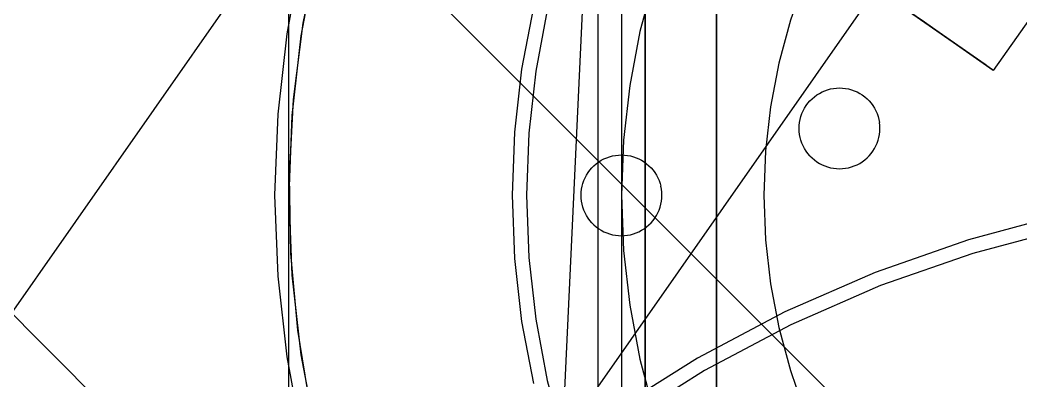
# Model space of a CAD drawing. Header units: millimetres. Extents: x -180 to 1414, y -663 to 972.
# Drawn here: x 1143.68 to 1185.82, y 497.19 to 512.37 of the extents above; entities that cross this region are included whole.
import ezdxf

# ---------------------------------------------------------------- set-up
doc = ezdxf.new("R2010")
doc.units = ezdxf.units.MM
doc.layers.add('TOP', color=8, linetype='Continuous')

msp = doc.modelspace()

# ---------------------------------------------------------------- linework, layer by layer
at = {"layer": 'TOP'}
for p, q in [((1155, 447.5), (1155, 544.9)), ((1180.743, 493.733), (1131.175, 543.302)), ((1115.619, 527.745), (1165.187, 478.177)), ((1166, 483.349), (1168, 526.651)), ((1168, 526.651), (1168, 471.651)), ((1120.85, 467.948), (1161.058, 525.37)), ((1169, 524.847), (1169, 485.153)), ((1169, 524.847), (1169, 469.847)), ((1170, 486.957), (1170, 523.043)), ((1170, 523.043), (1170, 468.043)), ((1192.684, 521.72), (1184.654, 510.252)), ((1173, 489.664), (1173, 520.336)), ((1173, 520.336), (1173, 465.336)), ((1182.234, 511.946), (1172.649, 518.658)), ((1182.788, 511.558), (1172.759, 518.581)), ((1182.234, 511.946), (1172.856, 518.513)), ((1182.788, 511.558), (1172.856, 518.513)), ((1183.691, 510.926), (1173.016, 518.401)), ((1184.035, 510.685), (1173.076, 518.359)), ((1184.305, 510.497), (1173.076, 518.359)), ((1184.498, 510.361), (1173.124, 518.325)), ((1184.035, 510.685), (1173.124, 518.325)), ((1184.615, 510.279), (1173.179, 518.287)), ((1184.654, 510.252), (1173.186, 518.282)), ((1156.223, 515.42), (1155.586, 512.241)), ((1155.543, 515.147), (1154.909, 511.796)), ((1156.128, 515.013), (1155.503, 511.707)), ((1156.128, 515.013), (1155.503, 511.707)), ((1170.377, 514.137), (1169.777, 511.898)), ((1176.728, 514.134), (1176.111, 512.369)), ((1165.293, 512.922), (1164.798, 510.306)), ((1138.871, 455.329), (1179.079, 512.752)), ((1165.878, 512.788), (1165.391, 510.216)), ((1165.878, 512.788), (1165.391, 510.216)), ((1165.878, 512.788), (1165.391, 510.216)), ((1155.586, 512.241), (1155.18, 509.025)), ((1176.111, 512.369), (1175.627, 510.563)), ((1182.234, 511.946), (1181.616, 512.379)), ((1154.909, 511.796), (1154.528, 508.408)), ((1155.503, 511.707), (1155.126, 508.363)), ((1155.503, 511.707), (1155.126, 508.363)), ((1169.777, 511.898), (1169.346, 509.62)), ((1182.788, 511.558), (1182.234, 511.946)), ((1183.275, 511.218), (1182.788, 511.558)), ((1183.691, 510.926), (1183.275, 511.218)), ((1184.035, 510.685), (1183.691, 510.926)), ((1164.798, 510.306), (1164.5, 507.66)), ((1175.627, 510.563), (1175.279, 508.726)), ((1184.305, 510.497), (1184.035, 510.685)), ((1184.498, 510.361), (1184.305, 510.497)), ((1184.615, 510.279), (1184.498, 510.361)), ((1165.391, 510.216), (1165.098, 507.616)), ((1165.391, 510.216), (1165.098, 507.616)), ((1165.391, 510.216), (1165.098, 507.616)), ((1184.615, 510.279), (1184.654, 510.252)), ((1169.346, 509.62), (1169.087, 507.317)), ((1177.68, 509.441), (1177.803, 509.473)), ((1177.803, 509.473), (1177.928, 509.497)), ((1177.928, 509.497), (1178.054, 509.511)), ((1178.054, 509.511), (1178.181, 509.516)), ((1178.181, 509.516), (1178.308, 509.511)), ((1178.308, 509.511), (1178.434, 509.497)), ((1178.434, 509.497), (1178.559, 509.473)), ((1178.559, 509.473), (1178.682, 509.441)), ((1176.935, 508.972), (1177.025, 509.062)), ((1177.025, 509.062), (1177.121, 509.145)), ((1177.121, 509.145), (1177.223, 509.221)), ((1177.223, 509.221), (1177.331, 509.288)), ((1177.331, 509.288), (1177.443, 509.348)), ((1177.443, 509.348), (1177.56, 509.399)), ((1177.56, 509.399), (1177.68, 509.441)), ((1178.682, 509.441), (1178.802, 509.399)), ((1178.802, 509.399), (1178.919, 509.348)), ((1178.919, 509.348), (1179.031, 509.288)), ((1179.031, 509.288), (1179.139, 509.221)), ((1179.139, 509.221), (1179.241, 509.145)), ((1179.241, 509.145), (1179.337, 509.062)), ((1179.337, 509.062), (1179.427, 508.972)), ((1155.18, 509.025), (1155.007, 505.789)), ((1175.279, 508.726), (1175.07, 506.868)), ((1176.649, 508.554), (1176.709, 508.666)), ((1176.709, 508.666), (1176.776, 508.774)), ((1176.776, 508.774), (1176.852, 508.876)), ((1176.852, 508.876), (1176.935, 508.972)), ((1179.427, 508.972), (1179.51, 508.876)), ((1179.51, 508.876), (1179.586, 508.774)), ((1179.586, 508.774), (1179.653, 508.666)), ((1179.653, 508.666), (1179.713, 508.554)), ((1154.528, 508.408), (1154.4, 505)), ((1155.126, 508.363), (1155, 505)), ((1155.126, 508.363), (1155, 505)), ((1176.5, 508.069), (1176.524, 508.194)), ((1176.524, 508.194), (1176.557, 508.317)), ((1176.557, 508.317), (1176.598, 508.437)), ((1176.598, 508.437), (1176.649, 508.554)), ((1179.713, 508.554), (1179.763, 508.437)), ((1179.763, 508.437), (1179.805, 508.317)), ((1179.805, 508.317), (1179.838, 508.194)), ((1179.838, 508.194), (1179.862, 508.069)), ((1176.481, 507.816), (1176.486, 507.943)), ((1176.486, 507.689), (1176.481, 507.816)), ((1176.486, 507.943), (1176.5, 508.069)), ((1179.876, 507.943), (1179.862, 508.069)), ((1179.881, 507.816), (1179.876, 507.943)), ((1179.876, 507.689), (1179.881, 507.816)), ((1164.5, 507.66), (1164.4, 505)), ((1165.098, 507.616), (1165, 505)), ((1165.098, 507.616), (1165, 505)), ((1165.098, 507.616), (1165, 505)), ((1176.5, 507.563), (1176.486, 507.689)), ((1176.524, 507.438), (1176.5, 507.563)), ((1176.557, 507.315), (1176.524, 507.438)), ((1179.805, 507.315), (1179.838, 507.438)), ((1179.838, 507.438), (1179.862, 507.563)), ((1179.862, 507.563), (1179.876, 507.689)), ((1169.087, 507.317), (1169, 505)), ((1176.598, 507.195), (1176.557, 507.315)), ((1176.649, 507.078), (1176.598, 507.195)), ((1176.709, 506.966), (1176.649, 507.078)), ((1176.776, 506.858), (1176.709, 506.966)), ((1179.586, 506.858), (1179.653, 506.966)), ((1179.653, 506.966), (1179.713, 507.078)), ((1179.713, 507.078), (1179.763, 507.195)), ((1179.763, 507.195), (1179.805, 507.315)), ((1168.15, 506.472), (1168.262, 506.532)), ((1168.262, 506.532), (1168.379, 506.582)), ((1168.379, 506.582), (1168.499, 506.624)), ((1168.499, 506.624), (1168.622, 506.657)), ((1168.622, 506.657), (1168.747, 506.681)), ((1168.747, 506.681), (1168.873, 506.695)), ((1168.873, 506.695), (1169, 506.7)), ((1169, 506.7), (1169.127, 506.695)), ((1169.127, 506.695), (1169.253, 506.681)), ((1169.253, 506.681), (1169.378, 506.657)), ((1169.378, 506.657), (1169.501, 506.624)), ((1169.501, 506.624), (1169.621, 506.582)), ((1169.621, 506.582), (1169.738, 506.532)), ((1169.738, 506.532), (1169.85, 506.472)), ((1175.07, 506.868), (1175, 505)), ((1176.852, 506.756), (1176.776, 506.858)), ((1176.935, 506.66), (1176.852, 506.756)), ((1176.935, 506.66), (1177.025, 506.57)), ((1177.025, 506.57), (1177.121, 506.487)), ((1179.241, 506.487), (1179.337, 506.57)), ((1179.337, 506.57), (1179.427, 506.66)), ((1179.427, 506.66), (1179.51, 506.756)), ((1179.51, 506.756), (1179.586, 506.858)), ((1167.671, 506.06), (1167.754, 506.156)), ((1167.754, 506.156), (1167.844, 506.246)), ((1167.844, 506.246), (1167.94, 506.329)), ((1167.94, 506.329), (1168.042, 506.405)), ((1168.042, 506.405), (1168.15, 506.472)), ((1169.85, 506.472), (1169.958, 506.405)), ((1169.958, 506.405), (1170.06, 506.329)), ((1170.06, 506.329), (1170.156, 506.246)), ((1170.156, 506.246), (1170.246, 506.156)), ((1170.246, 506.156), (1170.329, 506.06)), ((1177.121, 506.487), (1177.223, 506.411)), ((1177.223, 506.411), (1177.331, 506.344)), ((1177.331, 506.344), (1177.443, 506.284)), ((1177.443, 506.284), (1177.56, 506.234)), ((1177.56, 506.234), (1177.68, 506.192)), ((1177.68, 506.192), (1177.803, 506.159)), ((1177.803, 506.159), (1177.928, 506.135)), ((1177.928, 506.135), (1178.054, 506.121)), ((1178.054, 506.121), (1178.181, 506.116)), ((1178.181, 506.116), (1178.308, 506.121)), ((1178.308, 506.121), (1178.434, 506.135)), ((1178.434, 506.135), (1178.559, 506.159)), ((1178.559, 506.159), (1178.682, 506.192)), ((1178.682, 506.192), (1178.802, 506.234)), ((1178.802, 506.234), (1178.919, 506.284)), ((1178.919, 506.284), (1179.031, 506.344)), ((1179.031, 506.344), (1179.139, 506.411)), ((1179.139, 506.411), (1179.241, 506.487)), ((1155.007, 505.789), (1155.067, 502.548)), ((1167.418, 505.621), (1167.468, 505.738)), ((1167.468, 505.738), (1167.528, 505.85)), ((1167.528, 505.85), (1167.595, 505.958)), ((1167.595, 505.958), (1167.671, 506.06)), ((1170.329, 506.06), (1170.405, 505.958)), ((1170.405, 505.958), (1170.472, 505.85)), ((1170.472, 505.85), (1170.532, 505.738)), ((1170.532, 505.738), (1170.582, 505.621)), ((1167.305, 505.127), (1167.319, 505.253)), ((1167.319, 505.253), (1167.343, 505.378)), ((1167.343, 505.378), (1167.376, 505.501)), ((1167.376, 505.501), (1167.418, 505.621)), ((1170.582, 505.621), (1170.624, 505.501)), ((1170.624, 505.501), (1170.657, 505.378)), ((1170.681, 505.253), (1170.657, 505.378)), ((1170.695, 505.127), (1170.681, 505.253)), ((1154.4, 505), (1154.528, 501.592)), ((1155, 505), (1155.126, 501.637)), ((1155, 505), (1155.126, 501.637)), ((1164.4, 505), (1164.5, 502.34)), ((1165, 505), (1165.098, 502.384)), ((1165, 505), (1165.098, 502.384)), ((1165, 505), (1165.098, 502.384)), ((1167.3, 505), (1167.305, 505.127)), ((1167.305, 504.873), (1167.3, 505)), ((1167.319, 504.747), (1167.305, 504.873)), ((1169, 505), (1169.087, 502.683)), ((1170.681, 504.747), (1170.695, 504.873)), ((1170.7, 505), (1170.695, 505.127)), ((1170.695, 504.873), (1170.7, 505)), ((1175, 505), (1175.07, 503.132)), ((1167.343, 504.622), (1167.319, 504.747)), ((1167.376, 504.499), (1167.343, 504.622)), ((1167.418, 504.379), (1167.376, 504.499)), ((1170.582, 504.379), (1170.624, 504.499)), ((1170.624, 504.499), (1170.657, 504.622)), ((1170.657, 504.622), (1170.681, 504.747)), ((1167.468, 504.262), (1167.418, 504.379)), ((1167.528, 504.15), (1167.468, 504.262)), ((1167.595, 504.042), (1167.528, 504.15)), ((1167.671, 503.94), (1167.595, 504.042)), ((1170.329, 503.94), (1170.405, 504.042)), ((1170.405, 504.042), (1170.472, 504.15)), ((1170.472, 504.15), (1170.532, 504.262)), ((1170.532, 504.262), (1170.582, 504.379)), ((1187.628, 504.206), (1183.612, 503.13)), ((1167.754, 503.844), (1167.671, 503.94)), ((1167.844, 503.754), (1167.754, 503.844)), ((1167.844, 503.754), (1167.94, 503.671)), ((1167.94, 503.671), (1168.042, 503.595)), ((1168.042, 503.595), (1168.15, 503.528)), ((1169.85, 503.528), (1169.958, 503.595)), ((1169.958, 503.595), (1170.06, 503.671)), ((1170.06, 503.671), (1170.156, 503.754)), ((1170.156, 503.754), (1170.246, 503.844)), ((1170.246, 503.844), (1170.329, 503.94)), ((1187.761, 503.621), (1183.788, 502.557)), ((1187.761, 503.621), (1183.788, 502.557)), ((1168.15, 503.528), (1168.262, 503.468)), ((1168.262, 503.468), (1168.379, 503.418)), ((1168.379, 503.418), (1168.499, 503.376)), ((1168.499, 503.376), (1168.622, 503.343)), ((1168.622, 503.343), (1168.747, 503.319)), ((1168.747, 503.319), (1168.873, 503.305)), ((1168.873, 503.305), (1169, 503.3)), ((1169, 503.3), (1169.127, 503.305)), ((1169.127, 503.305), (1169.253, 503.319)), ((1169.253, 503.319), (1169.378, 503.343)), ((1169.378, 503.343), (1169.501, 503.376)), ((1169.501, 503.376), (1169.621, 503.418)), ((1169.621, 503.418), (1169.738, 503.468)), ((1169.738, 503.468), (1169.85, 503.528)), ((1175.07, 503.132), (1175.279, 501.274)), ((1183.612, 503.13), (1179.687, 501.757)), ((1155.067, 502.548), (1155.36, 499.319)), ((1164.5, 502.34), (1164.798, 499.694)), ((1165.098, 502.384), (1165.391, 499.784)), ((1165.098, 502.384), (1165.391, 499.784)), ((1165.098, 502.384), (1165.391, 499.784)), ((1169.087, 502.683), (1169.346, 500.38)), ((1183.788, 502.557), (1179.906, 501.198)), ((1183.788, 502.557), (1179.906, 501.198)), ((1154.528, 501.592), (1154.909, 498.204)), ((1155.126, 501.637), (1155.503, 498.293)), ((1155.126, 501.637), (1155.503, 498.293)), ((1179.687, 501.757), (1175.876, 500.094)), ((1175.279, 501.274), (1175.627, 499.437)), ((1179.906, 501.198), (1176.136, 499.553)), ((1179.906, 501.198), (1176.136, 499.553)), ((1169.346, 500.38), (1169.777, 498.102)), ((1165.391, 499.784), (1165.878, 497.212)), ((1165.391, 499.784), (1165.878, 497.212)), ((1165.391, 499.784), (1165.878, 497.212)), ((1175.876, 500.094), (1172.2, 498.151)), ((1164.798, 499.694), (1165.293, 497.078)), ((1176.136, 499.553), (1172.5, 497.631)), ((1176.136, 499.553), (1172.5, 497.631)), ((1175.627, 499.437), (1176.111, 497.631)), ((1155.36, 499.319), (1155.885, 496.121)), ((1154.909, 498.204), (1155.543, 494.853)), ((1155.503, 498.293), (1156.128, 494.987)), ((1155.503, 498.293), (1156.128, 494.987)), ((1172.2, 498.151), (1168.679, 495.939)), ((1169.777, 498.102), (1170.377, 495.863)), ((1172.5, 497.631), (1169.017, 495.443)), ((1172.5, 497.631), (1169.017, 495.443)), ((1176.111, 497.631), (1176.728, 495.866)), ((1165.878, 497.212), (1166.555, 494.684)), ((1165.878, 497.212), (1166.555, 494.684)), ((1165.878, 497.212), (1166.555, 494.684))]:
    msp.add_line(p, q, dxfattribs=at)

doc.saveas('drawing.dxf')
